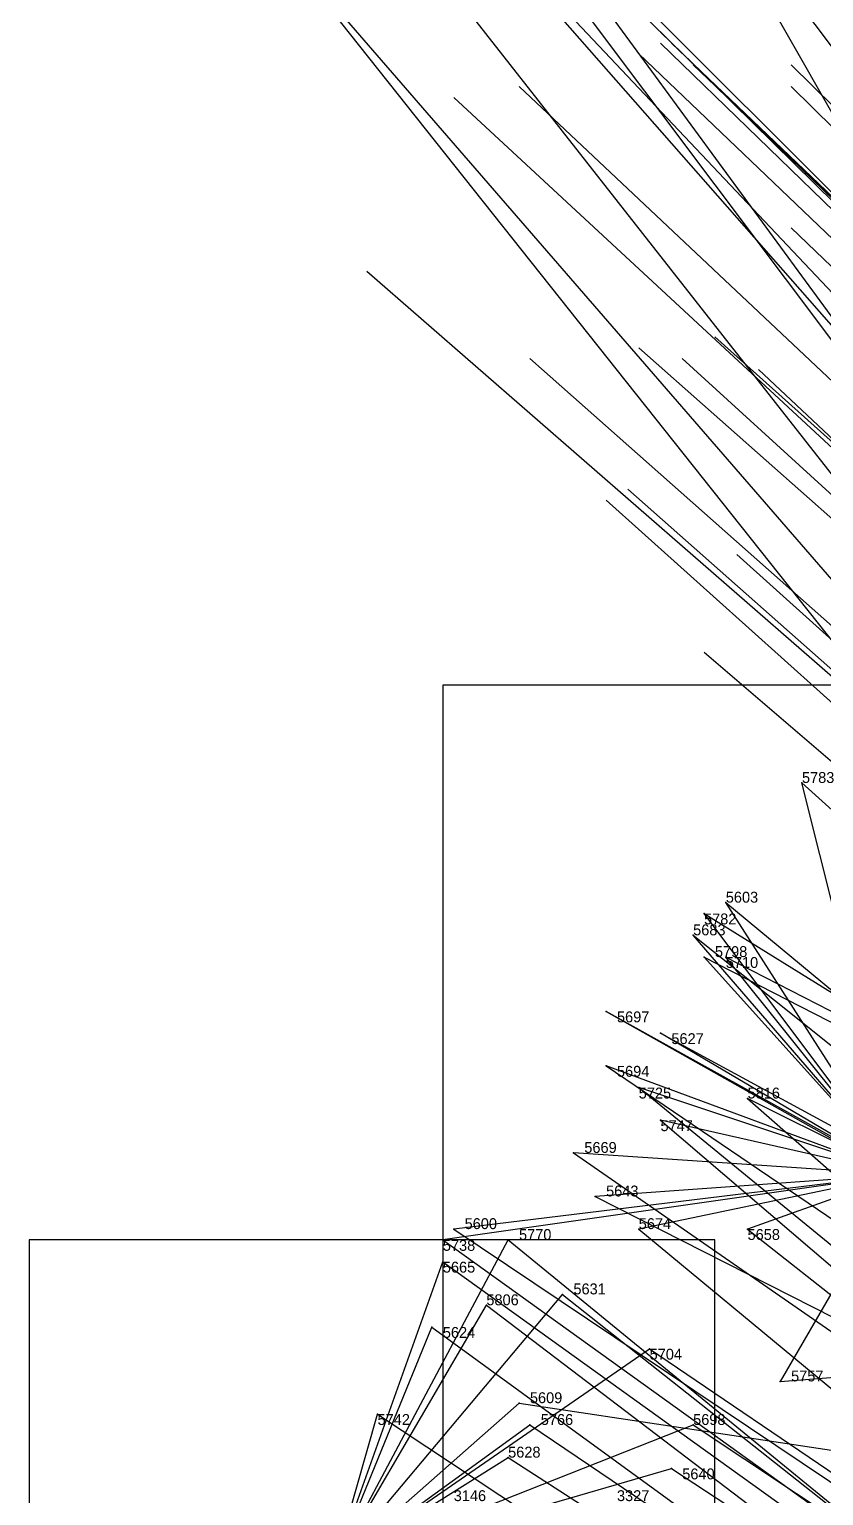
# Model space of a CAD drawing. Extents: x -0.5 to 0.59, y -0.5 to 0.59.
# Drawn here: x -0.452 to -0.379, y 0.2555 to 0.3903 of the extents above; entities that cross this region are included whole.
import ezdxf

# ---------------------------------------------------------------- set-up
doc = ezdxf.new("R2010")
doc.units = 0
for name, color, linetype in [('Clients', 3, 'CONTINUOUS'), ('Facilities_lines', 3, 'CONTINUOUS'), ('Min_max_boxes', 1, 'CONTINUOUS'), ('Normals', 1, 'CONTINUOUS'), ('Source_points', 5, 'CONTINUOUS'), ('Text', 3, 'CONTINUOUS')]:
    doc.layers.add(name, color=color, linetype=linetype)

msp = doc.modelspace()

# ---------------------------------------------------------------- linework, layer by layer
at = {"layer": 'Clients', "color": 5}
for p in [(-0.381, 0.321, -1.247), (-0.388, 0.31, -1.242), (-0.39, 0.309, -1.25), (-0.391, 0.307, -1.243), (-0.39, 0.305, -1.25), (-0.388, 0.305, -1.25), (-0.399, 0.3, -1.247), (-0.394, 0.298, -1.25), (-0.399, 0.295, -1.24), (-0.396, 0.293, -1.232), (-0.386, 0.292, -1.21), (-0.394, 0.29, -1.223), (-0.402, 0.287, -1.25), (-0.4, 0.283, -1.25), (-0.414, 0.279, -1.248), (-0.413, 0.28, -1.247), (-0.408, 0.279, -1.236), (-0.396, 0.28, -1.213), (-0.386, 0.28, -1.192), (-0.414, 0.277, -1.246), (-0.403, 0.274, -1.218), (-0.41, 0.273, -1.233), (-0.415, 0.271, -1.238), (-0.395, 0.269, -1.195), (-0.383, 0.266, -1.25), (-0.42, 0.263, -1.239), (-0.407, 0.264, -1.25), (-0.406, 0.262, -1.208), (-0.391, 0.262, -1.178), (-0.408, 0.259, -1.209), (-0.393, 0.258, -1.174)]:
    msp.add_point(p, dxfattribs=at)
at = {"layer": 'Facilities_lines', "color": 3}
for p, q in [((-0.372, 0.285, -1.25), (-0.381, 0.321, -1.247)), ((-0.372, 0.285, -1.25), (-0.388, 0.31, -1.242)), ((-0.372, 0.285, -1.25), (-0.39, 0.309, -1.25)), ((-0.372, 0.285, -1.25), (-0.391, 0.307, -1.243)), ((-0.372, 0.285, -1.25), (-0.39, 0.305, -1.25)), ((-0.372, 0.285, -1.25), (-0.388, 0.305, -1.25)), ((-0.372, 0.285, -1.25), (-0.399, 0.3, -1.247)), ((-0.372, 0.285, -1.25), (-0.394, 0.298, -1.25)), ((-0.372, 0.285, -1.25), (-0.399, 0.295, -1.24)), ((-0.372, 0.285, -1.25), (-0.396, 0.293, -1.232)), ((-0.372, 0.285, -1.25), (-0.386, 0.292, -1.21)), ((-0.372, 0.285, -1.25), (-0.394, 0.29, -1.223)), ((-0.372, 0.285, -1.25), (-0.402, 0.287, -1.25)), ((-0.372, 0.285, -1.25), (-0.414, 0.279, -1.248)), ((-0.372, 0.285, -1.25), (-0.413, 0.28, -1.247)), ((-0.372, 0.285, -1.25), (-0.4, 0.283, -1.25)), ((-0.372, 0.285, -1.25), (-0.396, 0.28, -1.213)), ((-0.372, 0.285, -1.25), (-0.386, 0.28, -1.192)), ((-0.372, 0.285, -1.25), (-0.383, 0.266, -1.25)), ((-0.424, 0.249, -1.229), (-0.408, 0.279, -1.236)), ((-0.424, 0.249, -1.229), (-0.414, 0.277, -1.246)), ((-0.424, 0.249, -1.229), (-0.403, 0.274, -1.218)), ((-0.424, 0.249, -1.229), (-0.41, 0.273, -1.233)), ((-0.424, 0.249, -1.229), (-0.415, 0.271, -1.238)), ((-0.424, 0.249, -1.229), (-0.395, 0.269, -1.195)), ((-0.424, 0.249, -1.229), (-0.407, 0.264, -1.25)), ((-0.424, 0.249, -1.229), (-0.42, 0.263, -1.239)), ((-0.424, 0.249, -1.229), (-0.391, 0.262, -1.178)), ((-0.424, 0.249, -1.229), (-0.406, 0.262, -1.208)), ((-0.424, 0.249, -1.229), (-0.408, 0.259, -1.209)), ((-0.424, 0.249, -1.229), (-0.393, 0.258, -1.174))]:
    msp.add_line(p, q, dxfattribs=at)
at = {"layer": 'Min_max_boxes', "color": 1}
for p, q in [((-0.317, 0.33, -1.25), (-0.414, 0.33, -1.25)), ((-0.414, 0.33, -1.25), (-0.414, 0.216, -1.25)), ((-0.317, 0.33, -1.118), (-0.414, 0.33, -1.118)), ((-0.414, 0.33, -1.118), (-0.414, 0.216, -1.118)), ((-0.414, 0.33, -1.25), (-0.414, 0.33, -1.118)), ((-0.389, 0.279, -1.25), (-0.452, 0.279, -1.25)), ((-0.452, 0.279, -1.25), (-0.452, 0.209, -1.25)), ((-0.389, 0.279, -1.139), (-0.452, 0.279, -1.139)), ((-0.452, 0.279, -1.139), (-0.452, 0.209, -1.139)), ((-0.452, 0.279, -1.25), (-0.452, 0.279, -1.139)), ((-0.389, 0.209, -1.25), (-0.389, 0.279, -1.25)), ((-0.389, 0.209, -1.139), (-0.389, 0.279, -1.139)), ((-0.389, 0.279, -1.25), (-0.389, 0.279, -1.139))]:
    msp.add_line(p, q, dxfattribs=at)
at = {"layer": 'Normals', "color": 1}
for p, q in [((-0.347, 0.347, -1.228), (-0.407, 0.427, -1.238)), ((-0.363, 0.343, -1.249), (-0.415, 0.414, -1.297)), ((-0.354, 0.34, -1.25), (-0.395, 0.412, -1.307)), ((-0.367, 0.335, -1.243), (-0.425, 0.409, -1.279)), ((-0.351, 0.332, -1.207), (-0.416, 0.406, -1.192)), ((-0.348, 0.334, -1.206), (-0.415, 0.405, -1.187)), ((-0.369, 0.329, -1.236), (-0.434, 0.404, -1.251)), ((-0.359, 0.336, -1.25), (-0.407, 0.4, -1.309)), ((-0.336, 0.333, -1.183), (-0.403, 0.4, -1.151)), ((-0.375, 0.33, -1.249), (-0.429, 0.398, -1.298)), ((-0.329, 0.326, -1.158), (-0.395, 0.391, -1.121)), ((-0.327, 0.325, -1.154), (-0.394, 0.39, -1.117)), ((-0.327, 0.324, -1.152), (-0.394, 0.389, -1.115)), ((-0.326, 0.325, -1.151), (-0.393, 0.389, -1.115)), ((-0.329, 0.324, -1.154), (-0.396, 0.388, -1.118)), ((-0.324, 0.323, -1.144), (-0.391, 0.387, -1.107)), ((-0.316, 0.322, -1.127), (-0.382, 0.387, -1.089)), ((-0.339, 0.321, -1.168), (-0.407, 0.385, -1.131)), ((-0.316, 0.32, -1.125), (-0.382, 0.385, -1.087)), ((-0.345, 0.321, -1.179), (-0.413, 0.384, -1.142)), ((-0.315, 0.308, -1.101), (-0.382, 0.372, -1.064)), ((-0.351, 0.307, -1.165), (-0.421, 0.368, -1.128)), ((-0.32, 0.3, -1.096), (-0.389, 0.362, -1.06)), ((-0.336, 0.298, -1.123), (-0.406, 0.36, -1.086)), ((-0.326, 0.299, -1.106), (-0.396, 0.361, -1.07)), ((-0.323, 0.297, -1.098), (-0.392, 0.36, -1.061)), ((-0.317, 0.295, -1.083), (-0.385, 0.359, -1.047)), ((-0.327, 0.286, -1.086), (-0.397, 0.348, -1.049)), ((-0.33, 0.285, -1.089), (-0.399, 0.347, -1.053)), ((-0.318, 0.28, -1.059), (-0.387, 0.342, -1.022)), ((-0.319, 0.272, -1.049), (-0.39, 0.333, -1.011)), ((-0.381, 0.321, -1.247), (-0.308, 0.255, -1.229)), ((-0.388, 0.31, -1.242), (-0.312, 0.247, -1.229)), ((-0.39, 0.309, -1.25), (-0.34, 0.278, -1.169)), ((-0.391, 0.307, -1.243), (-0.316, 0.247, -1.216)), ((-0.39, 0.305, -1.25), (-0.353, 0.286, -1.159)), ((-0.388, 0.305, -1.25), (-0.351, 0.286, -1.159)), ((-0.399, 0.3, -1.247), (-0.344, 0.269, -1.168)), ((-0.394, 0.298, -1.25), (-0.359, 0.279, -1.158)), ((-0.399, 0.295, -1.24), (-0.318, 0.24, -1.219)), ((-0.396, 0.293, -1.232), (-0.319, 0.23, -1.24)), ((-0.386, 0.292, -1.21), (-0.312, 0.227, -1.229)), ((-0.394, 0.29, -1.223), (-0.318, 0.225, -1.23)), ((-0.402, 0.287, -1.25), (-0.327, 0.235, -1.211)), ((-0.4, 0.283, -1.25), (-0.343, 0.254, -1.173)), ((-0.414, 0.279, -1.248), (-0.336, 0.223, -1.22)), ((-0.413, 0.28, -1.247), (-0.337, 0.229, -1.206)), ((-0.408, 0.279, -1.236), (-0.331, 0.216, -1.23)), ((-0.396, 0.28, -1.213), (-0.32, 0.217, -1.231)), ((-0.386, 0.28, -1.192), (-0.31, 0.22, -1.218)), ((-0.414, 0.277, -1.246), (-0.336, 0.221, -1.218)), ((-0.403, 0.274, -1.218), (-0.326, 0.213, -1.237)), ((-0.41, 0.273, -1.233), (-0.331, 0.213, -1.238)), ((-0.415, 0.271, -1.238), (-0.334, 0.212, -1.237)), ((-0.395, 0.269, -1.195), (-0.317, 0.216, -1.227)), ((-0.383, 0.266, -1.25), (-0.358, 0.268, -1.153)), ((-0.42, 0.263, -1.239), (-0.337, 0.208, -1.237)), ((-0.407, 0.264, -1.25), (-0.367, 0.258, -1.159)), ((-0.406, 0.262, -1.208), (-0.326, 0.208, -1.233)), ((-0.391, 0.262, -1.178), (-0.314, 0.211, -1.215)), ((-0.408, 0.259, -1.209), (-0.327, 0.207, -1.236)), ((-0.393, 0.258, -1.174), (-0.315, 0.207, -1.212))]:
    msp.add_line(p, q, dxfattribs=at)
at = {"layer": 'Source_points', "color": 5}
for p in [(-0.381, 0.321, -1.247), (-0.388, 0.31, -1.242), (-0.39, 0.309, -1.25), (-0.391, 0.307, -1.243), (-0.39, 0.305, -1.25), (-0.388, 0.305, -1.25), (-0.399, 0.3, -1.247), (-0.394, 0.298, -1.25), (-0.399, 0.295, -1.24), (-0.396, 0.293, -1.232), (-0.386, 0.292, -1.21), (-0.394, 0.29, -1.223), (-0.402, 0.287, -1.25), (-0.4, 0.283, -1.25), (-0.414, 0.279, -1.248), (-0.413, 0.28, -1.247), (-0.408, 0.279, -1.236), (-0.396, 0.28, -1.213), (-0.386, 0.28, -1.192), (-0.414, 0.277, -1.246), (-0.403, 0.274, -1.218), (-0.41, 0.273, -1.233), (-0.415, 0.271, -1.238), (-0.395, 0.269, -1.195), (-0.383, 0.266, -1.25), (-0.42, 0.263, -1.239), (-0.407, 0.264, -1.25), (-0.406, 0.262, -1.208), (-0.391, 0.262, -1.178), (-0.408, 0.259, -1.209), (-0.393, 0.258, -1.174)]:
    msp.add_point(p, dxfattribs=at)

# ---------------------------------------------------------------- texts
at = {"layer": 'Text', "color": 3}
for s, p in [('5783', (-0.381, 0.321, -1.247)), ('5603', (-0.388, 0.31, -1.242)), ('5782', (-0.39, 0.308, -1.25)), ('5683', (-0.391, 0.307, -1.243)), ('5798', (-0.389, 0.305, -1.25)), ('5710', (-0.388, 0.304, -1.25)), ('5697', (-0.398, 0.299, -1.247)), ('5627', (-0.393, 0.297, -1.25)), ('5694', (-0.398, 0.294, -1.24)), ('5725', (-0.396, 0.292, -1.232)), ('5816', (-0.386, 0.292, -1.21)), ('5747', (-0.394, 0.289, -1.223)), ('5669', (-0.401, 0.287, -1.25)), ('5643', (-0.399, 0.283, -1.25)), ('5600', (-0.412, 0.28, -1.247)), ('5674', (-0.396, 0.28, -1.213)), ('5738', (-0.414, 0.278, -1.248)), ('5770', (-0.407, 0.279, -1.236)), ('5658', (-0.386, 0.279, -1.192)), ('5665', (-0.414, 0.276, -1.246)), ('5631', (-0.402, 0.274, -1.218)), ('5806', (-0.41, 0.273, -1.233)), ('5624', (-0.414, 0.27, -1.238)), ('5704', (-0.395, 0.268, -1.195)), ('5757', (-0.382, 0.266, -1.25)), ('5609', (-0.406, 0.264, -1.25)), ('5742', (-0.42, 0.262, -1.239)), ('5766', (-0.405, 0.262, -1.208)), ('5698', (-0.391, 0.262, -1.178)), ('5628', (-0.408, 0.259, -1.209)), ('5640', (-0.392, 0.257, -1.174)), ('3146', (-0.413, 0.255, -1.25)), ('3327', (-0.398, 0.255, -1.25))]:
    msp.add_text(s, height=0.001, dxfattribs=at).set_placement(p)

doc.saveas('drawing.dxf')
